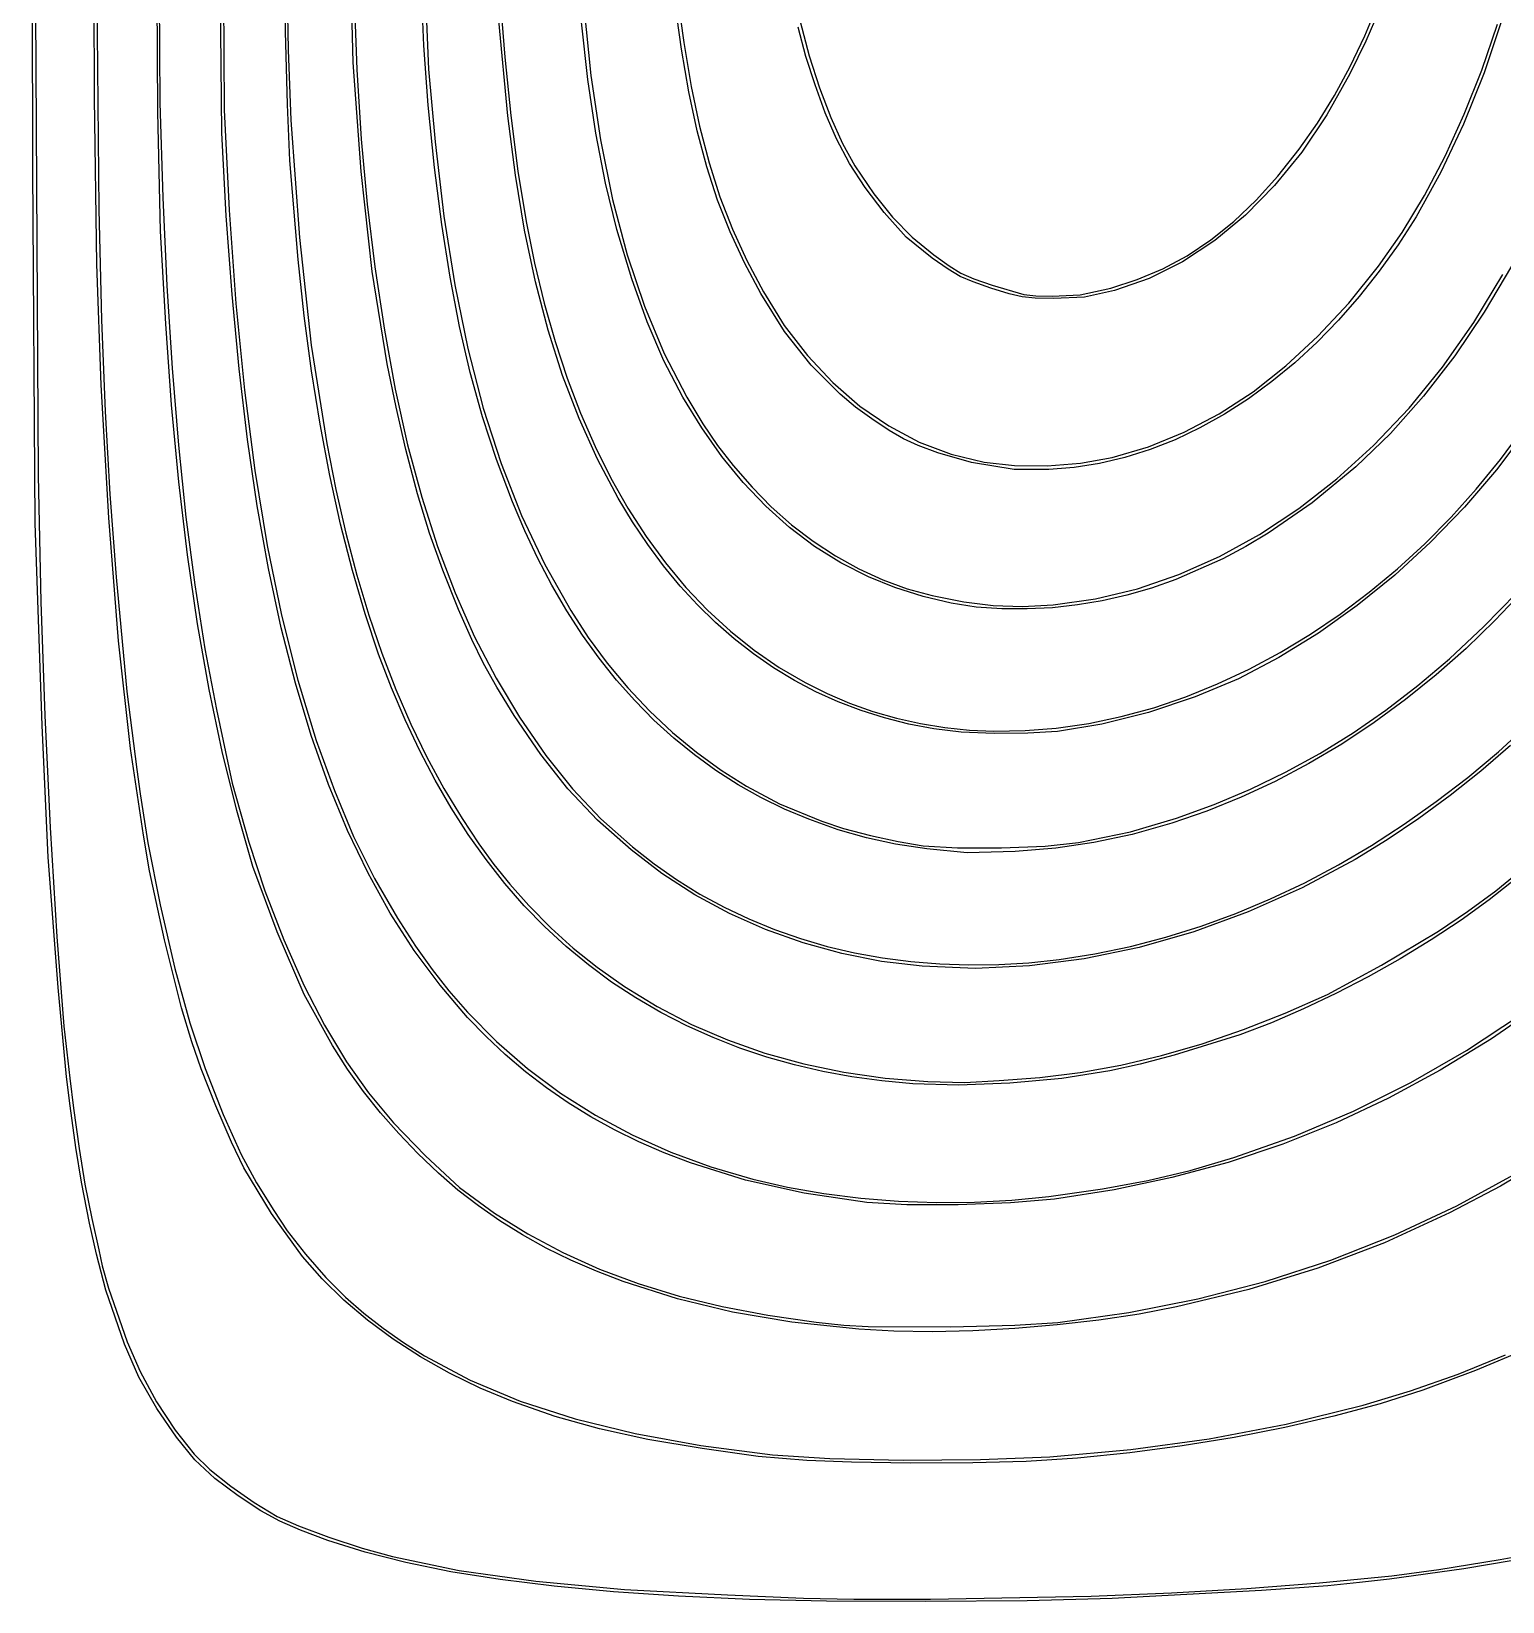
# Model space of a CAD drawing. Extents: x 5 to 548, y -19 to 520.
# Drawn here: x 280.2 to 456.5, y -15.8 to 172.4 of the extents above; entities that cross this region are included whole.
import ezdxf

# ---------------------------------------------------------------- set-up
doc = ezdxf.new("R2010")
doc.units = 0

msp = doc.modelspace()

# ---------------------------------------------------------------- linework, layer by layer
at = {"layer": 'Image'}
for p, q in [((280.369675, 155.862662), (280.205766, 237.110416)), ((310.670865, 172.356042), (310.467601, 200.742968)), ((287.7644, 164.375219), (287.631619, 196.755936)), ((295.410741, 194.26978), (295.601018, 163.818067)), ((303.127742, 192.582623), (303.32864, 162.990081)), ((287.957043, 188.754938), (288.289683, 151.022426)), ((295.358666, 162.715636), (295.185637, 188.452907)), ((303.027148, 160.230084), (302.771419, 188.012862)), ((310.796968, 181.410154), (310.978061, 170.162495)), ((318.765974, 168.648083), (318.543724, 177.177068)), ((318.88644, 177.136918), (319.216109, 167.823616)), ((327.229604, 170.687407), (326.91935, 178.631811)), ((327.38787, 177.630861), (327.800748, 167.865433)), ((357.582337, 176.928075), (358.392754, 171.048526)), ((336.40096, 176.238069), (336.932829, 169.292125)), ((346.406078, 175.373398), (347.254323, 167.097654)), ((358.114721, 170.260197), (357.309869, 175.962056)), ((440.027422, 171.839906), (441.624503, 175.683749)), ((280.708619, 174.858057), (281.034576, 119.138032)), ((337.295727, 162.238983), (336.211579, 173.661353)), ((346.911196, 166.604917), (346.153671, 173.499361)), ((372.335321, 173.548749), (373.442262, 169.459701)), ((441.702199, 174.780108), (440.130144, 171.204463)), ((454.044486, 167.724649), (455.923209, 173.237711)), ((456.504821, 174.018969), (454.313589, 167.425139)), ((310.88071, 163.603241), (310.670865, 172.356042)), ((373.042827, 169.382569), (372.087882, 172.895752)), ((438.284049, 168.182644), (440.027422, 171.839906)), ((310.978061, 170.162495), (311.307538, 161.748076)), ((327.773781, 163.542081), (327.229604, 170.687407)), ((359.004005, 165.119373), (358.114721, 170.260197)), ((358.392754, 171.048526), (359.283801, 165.772253)), ((374.1268, 165.968153), (373.042827, 169.382569)), ((373.442262, 169.459701), (374.677076, 165.608444)), ((440.130144, 171.204463), (438.226627, 167.305721)), ((319.71128, 155.574853), (318.765974, 168.648083)), ((319.216109, 167.823616), (319.728206, 159.454051)), ((327.800748, 167.865433), (328.60309, 159.126085)), ((336.932829, 169.292125), (337.654852, 162.292925)), ((436.390702, 164.703696), (438.284049, 168.182644)), ((451.948745, 162.443859), (454.044486, 167.724649)), ((347.869994, 160.163909), (346.911196, 166.604917)), ((347.254323, 167.097654), (348.399649, 159.390511)), ((359.283801, 165.772253), (360.284628, 160.998725)), ((375.348159, 162.61231), (374.1268, 165.968153)), ((374.677076, 165.608444), (376.016388, 162.074237)), ((438.226627, 167.305721), (435.481515, 162.390764)), ((454.313589, 167.425139), (451.857638, 161.245257)), ((288.057022, 144.480919), (287.7644, 164.375219)), ((295.601018, 163.818067), (295.959974, 152.454661)), ((360.004592, 160.448289), (359.004005, 165.119373)), ((434.343702, 161.394793), (436.390702, 164.703696)), ((295.695237, 148.431577), (295.358666, 162.715636)), ((303.32864, 162.990081), (303.922117, 150.965958)), ((311.188384, 156.915618), (310.88071, 163.603241)), ((328.533554, 156.072609), (327.773781, 163.542081)), ((338.215084, 155.156506), (337.295727, 162.238983)), ((337.654852, 162.292925), (338.524303, 155.607801)), ((376.691212, 159.501622), (375.348159, 162.61231)), ((376.016388, 162.074237), (377.436822, 158.93634)), ((435.481515, 162.390764), (432.47015, 157.913125)), ((449.648567, 157.424822), (451.948745, 162.443859)), ((303.561302, 150.284587), (303.027148, 160.230084)), ((311.307538, 161.748076), (312.330568, 147.661158)), ((349.030161, 154.17531), (347.869994, 160.163909)), ((361.143356, 156.155654), (360.004592, 160.448289)), ((360.284628, 160.998725), (361.424386, 156.627409)), ((432.139366, 158.247669), (434.343702, 161.394793)), ((451.857638, 161.245257), (449.139143, 155.48651)), ((319.728206, 159.454051), (320.439149, 151.683347)), ((328.60309, 159.126085), (329.653771, 150.248847)), ((348.399649, 159.390511), (349.847696, 152.227658)), ((378.265458, 156.555389), (376.691212, 159.501622)), ((377.436822, 158.93634), (378.915003, 156.274012)), ((429.585594, 155.020948), (432.139366, 158.247669)), ((312.174285, 145.05011), (311.188384, 156.915618)), ((361.424386, 156.627409), (362.732226, 152.557775)), ((380.144653, 153.648596), (378.265458, 156.555389)), ((378.915003, 156.274012), (381.16312, 152.92739)), ((432.47015, 157.913125), (429.213859, 153.892434)), ((447.156535, 152.697017), (449.648567, 157.424822)), ((280.659354, 113.448131), (280.369675, 155.862662)), ((321.065332, 143.592701), (319.71128, 155.574853)), ((329.396983, 149.225871), (328.533554, 156.072609)), ((339.320338, 148.547362), (338.215084, 155.156506)), ((338.524303, 155.607801), (339.498459, 149.604086)), ((362.447169, 152.150174), (361.143356, 156.155654)), ((426.982548, 152.142321), (429.585594, 155.020948)), ((449.139143, 155.48651), (446.16028, 150.156086)), ((295.959974, 152.454661), (296.44576, 141.874311)), ((350.391791, 148.638094), (349.030161, 154.17531)), ((362.732226, 152.557775), (364.237297, 148.689291)), ((382.402551, 150.656227), (380.144653, 153.648596)), ((381.16312, 152.92739), (383.409716, 150.118052)), ((429.213859, 153.892434), (425.733967, 150.348322)), ((444.48523, 148.289925), (447.156535, 152.697017)), ((288.289683, 151.022426), (288.601313, 137.809241)), ((303.922117, 150.965958), (304.72413, 139.784539)), ((320.439149, 151.683347), (321.365353, 144.166624)), ((349.847696, 152.227658), (351.604108, 145.584788)), ((363.942904, 148.340555), (362.447169, 152.150174)), ((385.03148, 147.695692), (382.402551, 150.656227)), ((424.316693, 149.601818), (426.982548, 152.142321)), ((304.249148, 140.855835), (303.561302, 150.284587)), ((330.383892, 142.908449), (329.396983, 149.225871)), ((329.653771, 150.248847), (330.953285, 142.008759)), ((339.498459, 149.604086), (340.503796, 144.61558)), ((364.237297, 148.689291), (365.968751, 144.921427)), ((383.409716, 150.118052), (385.770736, 147.714836)), ((421.574494, 147.389467), (424.316693, 149.601818)), ((425.733967, 150.348322), (422.051802, 147.300418)), ((446.16028, 150.156086), (444.011888, 146.807225)), ((296.30076, 137.322117), (295.695237, 148.431577)), ((312.330568, 147.661158), (313.756878, 134.762517)), ((340.623818, 142.368942), (339.320338, 148.547362)), ((352.153801, 142.729057), (350.391791, 148.638094)), ((365.657432, 144.635504), (363.942904, 148.340555)), ((388.172497, 145.1996), (385.03148, 147.695692)), ((385.770736, 147.714836), (388.362124, 145.586579)), ((422.051802, 147.300418), (418.18869, 144.768353)), ((418.742415, 145.495298), (421.574494, 147.389467)), ((441.647235, 144.233025), (444.48523, 148.289925)), ((444.011888, 146.807225), (441.74203, 143.624306)), ((312.910241, 138.280743), (312.174285, 145.05011)), ((351.604108, 145.584788), (353.674525, 139.437592)), ((365.968751, 144.921427), (367.955737, 141.153649)), ((390.071039, 143.870894), (388.172497, 145.1996)), ((388.362124, 145.586579), (390.192787, 144.268036)), ((415.806921, 143.90934), (418.742415, 145.495298)), ((288.566973, 130.008117), (288.057022, 144.480919)), ((322.849299, 132.54625), (321.065332, 143.592701)), ((321.365353, 144.166624), (322.523237, 136.559007)), ((340.503796, 144.61558), (341.661057, 139.819677)), ((367.617626, 140.943729), (365.657432, 144.635504)), ((391.528872, 143.00741), (390.071039, 143.870894)), ((390.192787, 144.268036), (391.613383, 143.410284)), ((391.613383, 143.410284), (393.160973, 142.736137)), ((412.754477, 142.621622), (415.806921, 143.90934)), ((418.18869, 144.768353), (414.165959, 142.771756)), ((438.086485, 139.814622), (441.647235, 144.233025)), ((441.74203, 143.624306), (439.359503, 140.613378)), ((453.08735, 137.500429), (456.566267, 143.233017)), ((457.595888, 144.24136), (454.339923, 138.717577)), ((296.44576, 141.874311), (297.064599, 132.010155)), ((331.514105, 137.026925), (330.383892, 142.908449)), ((330.953285, 142.008759), (332.51706, 134.35246)), ((342.137857, 136.578635), (340.623818, 142.368942)), ((354.001117, 137.551563), (352.153801, 142.729057)), ((367.955737, 141.153649), (370.447399, 137.143325)), ((393.068014, 142.343018), (391.528872, 143.00741)), ((395.210485, 141.61159), (393.068014, 142.343018)), ((393.160973, 142.736137), (395.372621, 141.968406)), ((397.414726, 140.91525), (395.209929, 141.61159)), ((395.209929, 141.61159), (395.210485, 141.61159)), ((395.372621, 141.968406), (399.158165, 140.858702)), ((405.902565, 140.801135), (409.571547, 141.622173)), ((410.004934, 141.330258), (406.426925, 140.510157)), ((409.571547, 141.622173), (412.754477, 142.621622)), ((409.571547, 141.622173), (409.571547, 141.622173)), ((414.165959, 142.771756), (410.004934, 141.330258)), ((305.095102, 131.927929), (304.249148, 140.855835)), ((304.72413, 139.784539), (305.74254, 129.39194)), ((341.661057, 139.819677), (342.9687, 135.218924)), ((353.674525, 139.437592), (356.064591, 133.761761)), ((370.481026, 136.399672), (367.617626, 140.943729)), ((398.961428, 140.549113), (397.414726, 140.91525)), ((400.507381, 140.404606), (398.961428, 140.549113)), ((399.158165, 140.858702), (400.603785, 140.698216)), ((402.709931, 140.373156), (400.507381, 140.404606)), ((400.603785, 140.698216), (402.53356, 140.657424)), ((402.53356, 140.657424), (405.902565, 140.801135)), ((406.426925, 140.510157), (402.709931, 140.373156)), ((434.391198, 135.830963), (438.086485, 139.814622)), ((439.359503, 140.613378), (436.873105, 137.780494)), ((288.601313, 137.809241), (289.036591, 126.829234)), ((313.794844, 131.686639), (312.910241, 138.280743)), ((356.015482, 132.897508), (354.001117, 137.551563)), ((436.873105, 137.780494), (434.291633, 135.131704)), ((449.331359, 132.148031), (453.08735, 137.500429)), ((454.339923, 138.717577), (450.820744, 133.509661)), ((297.010248, 127.607022), (296.30076, 137.322117)), ((322.523237, 136.559007), (323.816207, 129.487873)), ((332.807446, 131.48788), (331.514105, 137.026925)), ((343.874784, 131.133832), (342.137857, 136.578635)), ((370.447399, 137.143325), (373.217917, 133.514257)), ((373.659005, 132.376138), (370.481026, 136.399672)), ((430.567308, 132.28631), (434.391198, 135.830963)), ((313.756878, 134.762517), (315.605282, 122.975427)), ((332.51706, 134.35246), (334.360519, 127.226589)), ((342.9687, 135.218924), (344.425182, 130.815871)), ((356.064591, 133.761761), (358.779945, 128.532987)), ((434.291633, 135.131704), (431.623883, 132.673059)), ((297.064599, 132.010155), (297.822718, 122.795333)), ((306.103585, 123.484969), (305.095102, 131.927929)), ((323.909115, 127.325357), (322.849299, 132.54625)), ((358.27864, 128.558784), (356.015482, 132.897508)), ((373.217917, 133.514257), (376.244281, 130.284199)), ((377.142454, 128.883409), (373.659005, 132.376138)), ((426.62075, 129.184926), (430.567308, 132.28631)), ((431.623883, 132.673059), (428.878654, 130.41061)), ((445.319871, 127.214084), (449.331359, 132.148031)), ((450.820744, 133.509661), (447.064098, 128.658394)), ((289.468643, 114.095109), (288.566973, 130.008117)), ((314.820997, 125.302563), (313.794844, 131.686639)), ((334.283738, 126.197896), (332.807446, 131.48788)), ((345.84693, 125.99192), (343.874784, 131.133832)), ((344.425182, 130.815871), (346.028962, 126.613067)), ((376.244281, 130.284199), (379.503485, 127.470908)), ((428.878654, 130.41061), (426.064742, 128.350408)), ((305.74254, 129.39194), (306.985204, 119.734276)), ((323.816207, 129.487873), (325.30157, 122.826346)), ((360.543998, 124.846325), (358.27864, 128.558784)), ((358.779945, 128.532987), (360.68328, 125.342577)), ((378.995883, 127.339309), (377.142454, 128.883409)), ((422.557457, 126.531076), (426.62075, 129.184926)), ((426.064742, 128.350408), (423.190944, 126.498505)), ((447.064098, 128.658394), (443.095734, 124.204559)), ((289.036591, 126.829234), (289.615597, 116.930752)), ((297.882414, 118.392012), (297.010248, 127.607022)), ((325.084348, 122.280124), (323.909115, 127.325357)), ((335.962807, 121.063554), (334.283738, 126.197896)), ((334.360519, 127.226589), (336.499087, 120.577783)), ((346.028962, 126.613067), (347.778496, 122.61306)), ((380.922262, 125.931766), (378.995883, 127.339309)), ((379.503485, 127.470908), (382.97252, 125.092138)), ((418.383364, 124.329022), (422.557457, 126.531076)), ((423.190944, 126.498505), (420.266058, 124.86095)), ((441.074466, 122.736847), (445.319871, 127.214084)), ((315.981608, 119.16328), (314.820997, 125.302563)), ((348.066625, 121.110291), (345.84693, 125.99192)), ((362.956021, 121.42574), (360.543998, 124.846325)), ((360.68328, 125.342577), (362.427216, 122.742998)), ((383.025905, 124.539257), (380.922262, 125.931766)), ((382.97252, 125.092138), (386.628378, 123.165646)), ((384.722573, 123.564327), (383.025905, 124.539257)), ((414.104404, 122.583028), (418.383364, 124.329022)), ((420.266058, 124.86095), (417.298881, 123.443795)), ((443.095734, 124.204559), (438.941398, 120.188939)), ((459.306986, 124.488122), (455.798948, 119.825253)), ((456.271705, 121.065111), (459.015204, 124.764135)), ((297.822718, 122.795333), (298.726339, 114.162984)), ((307.279015, 115.511053), (306.103585, 123.484969)), ((315.605282, 122.975427), (316.693649, 117.474737)), ((325.30157, 122.826346), (326.98725, 116.551708)), ((347.778496, 122.61306), (349.672242, 118.8184)), ((362.427216, 122.742998), (364.295799, 120.340984)), ((386.497327, 122.758103), (384.722573, 123.564327)), ((388.835225, 121.871713), (386.497327, 122.758103)), ((386.628378, 123.165646), (390.448052, 121.709187)), ((409.726513, 121.297357), (414.104404, 122.583028)), ((417.298881, 123.443795), (414.29821, 122.253091)), ((436.661014, 118.739515), (441.074466, 122.736847)), ((326.491648, 116.935101), (325.084348, 122.280124)), ((337.864474, 115.991436), (335.962807, 121.063554)), ((336.499087, 120.577783), (338.948191, 114.35268)), ((350.546202, 116.446333), (348.066625, 121.110291)), ((365.515129, 118.296621), (362.956021, 121.42574)), ((392.89152, 120.713763), (388.835225, 121.871713)), ((390.448052, 121.709187), (394.408534, 120.740515)), ((397.996517, 119.854718), (392.89152, 120.713763)), ((394.408534, 120.740515), (398.017527, 120.331277)), ((401.958006, 120.294382), (405.953243, 120.619764)), ((408.231573, 120.57524), (405.183203, 120.100195)), ((405.953243, 120.619764), (409.726513, 121.297357)), ((411.272841, 121.294889), (408.231573, 120.57524)), ((409.726513, 121.297357), (409.726513, 121.297357)), ((414.29821, 122.253091), (411.272841, 121.294889)), ((453.380861, 117.530368), (456.271705, 121.065111)), ((281.034576, 119.138032), (281.328306, 103.995373)), ((306.985204, 119.734276), (308.45998, 110.757663)), ((317.269581, 113.303553), (315.981608, 119.16328)), ((349.672242, 118.8184), (351.708657, 115.231636)), ((364.295799, 120.340984), (366.573079, 117.743266)), ((402.136527, 119.875805), (397.996517, 119.854638)), ((397.996517, 119.854638), (397.996517, 119.854718)), ((398.017527, 120.331277), (401.958006, 120.294382)), ((405.183203, 120.100195), (402.136527, 119.875805)), ((432.101031, 115.184843), (436.661014, 118.739515)), ((438.941398, 120.188939), (433.714053, 115.871556)), ((455.798948, 119.825253), (451.986723, 115.368249)), ((289.615597, 116.930752), (290.358411, 106.962144)), ((298.921049, 109.653467), (297.882414, 118.392012)), ((316.693649, 117.474737), (317.894596, 112.223162)), ((327.914526, 112.259767), (326.491648, 116.935101)), ((368.221745, 115.458559), (365.515129, 118.296621)), ((366.573079, 117.743266), (368.864115, 115.407895)), ((450.352669, 114.166315), (453.380861, 117.530368)), ((308.62581, 107.990283), (307.279015, 115.511053)), ((326.98725, 116.551708), (328.88117, 110.64124)), ((339.328146, 112.521738), (337.864474, 115.991436)), ((352.268486, 113.586759), (350.546202, 116.446333)), ((351.708657, 115.231636), (353.8862, 111.855316)), ((371.07629, 112.911145), (368.221745, 115.458559)), ((368.864115, 115.407895), (371.310055, 113.252775)), ((427.412812, 112.081921), (432.101031, 115.184843)), ((433.714053, 115.871556), (428.437588, 112.222609)), ((451.986723, 115.368249), (447.908537, 111.150067)), ((281.502173, 89.177867), (280.659354, 113.448131)), ((290.660988, 99.34135), (289.468643, 114.095109)), ((298.726339, 114.162984), (299.781687, 106.046247)), ((318.67782, 107.758149), (317.269581, 113.303553)), ((338.948191, 114.35268), (341.723254, 108.49792)), ((354.078624, 110.876149), (352.268486, 113.586759)), ((374.079185, 110.653972), (371.07629, 112.911145)), ((371.310055, 113.252775), (373.891559, 111.289543)), ((447.197126, 110.979358), (450.352669, 114.166315)), ((317.894596, 112.223162), (319.210474, 107.211111)), ((329.50296, 107.799117), (327.914526, 112.259767)), ((340.900962, 109.188786), (339.328146, 112.521738)), ((353.8862, 111.855316), (356.203327, 108.691988)), ((373.891559, 111.289543), (376.589288, 109.529833)), ((422.614652, 109.439841), (427.412812, 112.081921)), ((428.437588, 112.222609), (425.7518, 110.63058)), ((447.908537, 111.150067), (443.602619, 107.203665)), ((300.129944, 101.367768), (298.921049, 109.653467)), ((308.45998, 110.757663), (310.174725, 102.408214)), ((328.88117, 110.64124), (330.991254, 105.072224)), ((342.581145, 105.994485), (340.900962, 109.188786)), ((355.976115, 108.314872), (354.078624, 110.876149)), ((377.230851, 108.68663), (374.079185, 110.653972)), ((376.589288, 109.529833), (379.383903, 107.985279)), ((423.018769, 109.183798), (417.364363, 106.69682)), ((417.724849, 107.267694), (422.614652, 109.439841)), ((425.7518, 110.63058), (423.018769, 109.183798)), ((443.924228, 107.975905), (447.197126, 110.979358)), ((310.14839, 100.906757), (308.62581, 107.990283)), ((320.199233, 102.561831), (318.67782, 107.758149)), ((331.406929, 103.098147), (329.50296, 107.799117)), ((341.723254, 108.49792), (344.839702, 102.960141)), ((357.960455, 105.903295), (355.976115, 108.314872)), ((356.203327, 108.691988), (358.658496, 105.744203)), ((380.531711, 107.00871), (377.230851, 108.68663)), ((379.383903, 107.985279), (382.256065, 106.667517)), ((412.761696, 105.574571), (417.724849, 107.267694)), ((440.54397, 105.162363), (443.924228, 107.975905)), ((290.358411, 106.962144), (291.647496, 93.260128)), ((299.781687, 106.046247), (300.994988, 98.378261)), ((319.210474, 107.211111), (320.643635, 102.428995)), ((344.366917, 102.940737), (342.581145, 105.994485)), ((360.031143, 103.641785), (357.960455, 105.903295)), ((358.658496, 105.744203), (361.250165, 103.014509)), ((383.692254, 105.739378), (380.531711, 107.00871)), ((382.256065, 106.667517), (385.186433, 105.588182)), ((387.100582, 104.654914), (383.692254, 105.739378)), ((385.186433, 105.588182), (388.15567, 104.758908)), ((407.74349, 104.369563), (412.761696, 105.574571)), ((414.447242, 105.667028), (411.512496, 104.813552)), ((417.364363, 106.69682), (414.447242, 105.667028)), ((443.602619, 107.203665), (439.107198, 103.562002)), ((281.328306, 103.995373), (281.798622, 90.402158)), ((330.991254, 105.072224), (333.325426, 99.821943)), ((362.187675, 101.530711), (360.031143, 103.641785)), ((390.452183, 103.840841), (387.100582, 104.654914)), ((388.15567, 104.758908), (391.954624, 103.993961)), ((393.442541, 103.38268), (390.452183, 103.840841)), ((391.954624, 103.993961), (395.496552, 103.56718)), ((395.496552, 103.56718), (399.001253, 103.461977)), ((399.001253, 103.461977), (402.688526, 103.661762)), ((405.5836, 103.634645), (402.586188, 103.308762)), ((402.688526, 103.661762), (407.74349, 104.369563)), ((402.688526, 103.661762), (402.688526, 103.661762)), ((408.558492, 104.136167), (405.5836, 103.634645)), ((411.512496, 104.813552), (408.558492, 104.136167)), ((439.107198, 103.562002), (434.460501, 100.258037)), ((437.06635, 102.54514), (440.54397, 105.162363)), ((454.287663, 101.043875), (458.196931, 105.066708)), ((458.952694, 105.286284), (455.621513, 101.773953)), ((310.174725, 102.408214), (312.1373, 94.632047)), ((321.826723, 97.749364), (320.199233, 102.561831)), ((320.643635, 102.428995), (322.19643, 97.867221)), ((332.981034, 99.503374), (331.406929, 103.098147)), ((346.2565, 100.029447), (344.366917, 102.940737)), ((344.839702, 102.960141), (346.939422, 99.743011)), ((361.250165, 103.014509), (363.97679, 100.505454)), ((396.517276, 103.183005), (393.442515, 103.38268)), ((393.442515, 103.38268), (393.442541, 103.38268)), ((399.564624, 103.158291), (396.517276, 103.183005)), ((402.586188, 103.308762), (399.564624, 103.158291)), ((433.501363, 100.130644), (437.06635, 102.54514)), ((455.621513, 101.773953), (452.164207, 98.435229)), ((301.512891, 93.511296), (300.129944, 101.367768)), ((311.851173, 94.244575), (310.14839, 100.906757)), ((333.325426, 99.821943), (335.891608, 94.867677)), ((348.248118, 97.262516), (346.2565, 100.029447)), ((346.939422, 99.743011), (349.228899, 96.656819)), ((364.429549, 99.57044), (362.187675, 101.530711)), ((363.97679, 100.505454), (366.836831, 98.219588)), ((434.460501, 100.258037), (429.700756, 97.324727)), ((429.859006, 97.925281), (433.501363, 100.130644)), ((450.160458, 97.199957), (454.287663, 101.043875)), ((292.079394, 86.431494), (290.660988, 99.34135)), ((300.994988, 98.378261), (302.372464, 91.092164)), ((322.19643, 97.867221), (323.871213, 93.5162)), ((334.393519, 96.612933), (332.981034, 99.503374)), ((366.756263, 97.761339), (364.429549, 99.57044)), ((366.836831, 98.219588), (369.828743, 96.15946)), ((426.149274, 95.935459), (429.859006, 97.925281)), ((452.164207, 98.435229), (448.590049, 95.277937)), ((323.375081, 93.713439), (321.826723, 97.749364)), ((335.977915, 93.791103), (334.393519, 96.612933)), ((350.339992, 94.64185), (348.248118, 97.262516)), ((349.228899, 96.656819), (351.689616, 93.720046)), ((369.167314, 96.103777), (366.756263, 97.761339)), ((371.6622, 94.59812), (369.167314, 96.103777)), ((369.828743, 96.15946), (372.950985, 94.327618)), ((429.700756, 97.324727), (424.866191, 94.79503)), ((446.367347, 93.984976), (450.160458, 97.199957)), ((313.738578, 87.987837), (311.851173, 94.244575)), ((312.1373, 94.632047), (314.35556, 87.375276)), ((335.891608, 94.867677), (338.697725, 90.186708)), ((352.530346, 92.169351), (350.339992, 94.64185)), ((374.240417, 93.244737), (371.6622, 94.59812)), ((372.950985, 94.327618), (375.567229, 93.022492)), ((418.567674, 92.628068), (422.382165, 94.167585)), ((424.866191, 94.79503), (419.687213, 92.61066)), ((422.382165, 94.167585), (426.149274, 95.935459)), ((448.590049, 95.277937), (444.908307, 92.309904)), ((291.647496, 93.260128), (292.828294, 83.916171)), ((303.073682, 86.060432), (301.512891, 93.511296)), ((325.017804, 89.852858), (323.375081, 93.713439)), ((323.871213, 93.5162), (325.670334, 89.36634)), ((338.067753, 90.402158), (335.977915, 93.791103)), ((351.689616, 93.720046), (354.303059, 90.951175)), ((376.901464, 92.043995), (374.240417, 93.244737)), ((375.567229, 93.022492), (378.273384, 91.874723)), ((419.687213, 92.61066), (414.110938, 90.762587)), ((414.715797, 91.323314), (418.567674, 92.628068)), ((444.908307, 92.309904), (441.128252, 89.538955)), ((442.526109, 91.026483), (446.367347, 93.984976)), ((281.798622, 90.402158), (282.446837, 76.970362)), ((302.372464, 91.092164), (304.266451, 82.290639)), ((341.246545, 85.707532), (338.067753, 90.402158)), ((354.817402, 89.846923), (352.530346, 92.169351)), ((354.303059, 90.951175), (357.050711, 88.368688)), ((379.644838, 90.996261), (376.901464, 92.043995)), ((378.273384, 91.874723), (381.054392, 90.888187)), ((382.470037, 90.101904), (379.644838, 90.996261)), ((381.054392, 90.888187), (383.895196, 90.06676)), ((414.110938, 90.762587), (408.494113, 89.354587)), ((410.836532, 90.25973), (414.715797, 91.323314)), ((438.618646, 88.313891), (442.526109, 91.026483)), ((282.225156, 73.42818), (281.502173, 89.177867)), ((326.756373, 86.165834), (325.017804, 89.852858)), ((325.670334, 89.36634), (327.596145, 85.408051)), ((338.697725, 90.186708), (341.854482, 85.587526)), ((357.199382, 87.67647), (354.817402, 89.846923)), ((385.376557, 89.36129), (382.470037, 90.101904)), ((383.895196, 90.06676), (386.780737, 89.414316)), ((388.363897, 88.774788), (385.376557, 89.36129)), ((386.780737, 89.414316), (389.695958, 88.934733)), ((391.63408, 88.405761), (388.363897, 88.774788)), ((388.363897, 88.774788), (388.363897, 88.774788)), ((389.695958, 88.934733), (392.625802, 88.631885)), ((392.625802, 88.631885), (395.55521, 88.509649)), ((395.55521, 88.509649), (399.307212, 88.60266)), ((399.307212, 88.60266), (403.035818, 88.881706)), ((403.193483, 88.49044), (399.625271, 88.252532)), ((403.035818, 88.881706), (406.939873, 89.443725)), ((403.035818, 88.881706), (403.035818, 88.881706)), ((408.494113, 89.354587), (403.193483, 88.49044)), ((406.939873, 89.443725), (410.836532, 90.25973)), ((441.128252, 89.538955), (437.259156, 86.972918)), ((456.028537, 86.051491), (459.611271, 89.313743)), ((315.815024, 82.120644), (313.738578, 87.987837)), ((314.35556, 87.375276), (316.518849, 81.382374)), ((357.050711, 88.368688), (359.914056, 85.991069)), ((359.674509, 85.659895), (357.199382, 87.67647)), ((395.580005, 88.227991), (391.63408, 88.405761)), ((399.625271, 88.252532), (395.580005, 88.227991)), ((437.259156, 86.972918), (433.310287, 84.619616)), ((434.626859, 85.836613), (438.618646, 88.313891)), ((457.481731, 86.800354), (453.910578, 83.708738)), ((293.659243, 76.050198), (292.079394, 86.431494)), ((304.816106, 78.991558), (303.073682, 86.060432)), ((328.592269, 82.650581), (326.756373, 86.165834)), ((327.596145, 85.408051), (329.650999, 81.631743)), ((344.516613, 81.596959), (341.246545, 85.707532)), ((341.854482, 85.587526), (345.044516, 81.598959)), ((362.241006, 83.799101), (359.674509, 85.659895)), ((359.914056, 85.991069), (362.874579, 83.8368)), ((430.53265, 83.584063), (434.626859, 85.836613)), ((452.353287, 82.967238), (456.028537, 86.051491)), ((292.828294, 83.916171), (293.256759, 81.018167)), ((364.897094, 82.095992), (362.241006, 83.799101)), ((362.874579, 83.8368), (365.913765, 81.924363)), ((426.317921, 81.545654), (430.53265, 83.584063)), ((433.310287, 84.619616), (429.290918, 82.486878)), ((448.591993, 80.064595), (452.353287, 82.967238)), ((453.910578, 83.708738), (450.251974, 80.788844)), ((293.256759, 81.018167), (294.164756, 75.132074)), ((304.266451, 82.290639), (306.269401, 75.222185)), ((318.084929, 76.627094), (315.815024, 82.120644)), ((316.518849, 81.382374), (318.830558, 75.907984)), ((330.526972, 79.305315), (328.592269, 82.650581)), ((329.650999, 81.631743), (331.837247, 78.027823)), ((348.063372, 77.856912), (344.516613, 81.596959)), ((345.044516, 81.598959), (348.445509, 78.016922)), ((367.640998, 80.552471), (364.897094, 82.095992)), ((365.913765, 81.924363), (369.854652, 79.804025)), ((421.964572, 79.7108), (426.317921, 81.545654)), ((429.290918, 82.486878), (425.210318, 80.582527)), ((332.561962, 76.128249), (330.526972, 79.305315)), ((370.470938, 79.170442), (367.640998, 80.552471)), ((369.854652, 79.804025), (374.950544, 77.719981)), ((373.385139, 77.951808), (370.470938, 79.170442)), ((417.454507, 78.068913), (421.964572, 79.7108)), ((425.210318, 80.582527), (421.077757, 78.914392)), ((444.75113, 77.347174), (448.591993, 80.064595)), ((450.251974, 80.788844), (446.515465, 78.048611)), ((306.743957, 72.281054), (304.816106, 78.991558)), ((331.837247, 78.027823), (333.82034, 75.023801)), ((352.072237, 74.273867), (348.063372, 77.856912)), ((348.445509, 78.016922), (352.235141, 74.637324)), ((376.900558, 76.703617), (373.385139, 77.951808)), ((374.950544, 77.719981), (377.547314, 76.861845)), ((411.935881, 76.44103), (417.454507, 78.068913)), ((416.902507, 77.490296), (412.126902, 76.147656)), ((421.077757, 78.914392), (416.902507, 77.490296)), ((440.83717, 74.818587), (444.75113, 77.347174)), ((446.515465, 78.048611), (442.710597, 75.495979)), ((282.446837, 76.970362), (283.264637, 63.864665)), ((294.379094, 71.772181), (293.659243, 76.050198)), ((320.552713, 71.491288), (318.084929, 76.627094)), ((318.830558, 75.907984), (321.337868, 70.848983)), ((334.698721, 73.117599), (332.561962, 76.128249)), ((380.287736, 75.729582), (376.900558, 76.703617)), ((377.547314, 76.861845), (380.761266, 76.008152)), ((383.754461, 74.977371), (380.287736, 75.729582)), ((380.761266, 76.008152), (384.105855, 75.276513)), ((384.105855, 75.276513), (387.094533, 74.784538)), ((405.72451, 75.174878), (411.935881, 76.44103)), ((412.126902, 76.147656), (407.557925, 75.163014)), ((442.710597, 75.495979), (438.846915, 73.138885)), ((283.401383, 57.780027), (282.225156, 73.42818)), ((294.164756, 75.132074), (295.646397, 67.703447)), ((306.269401, 75.222185), (308.200809, 69.374033)), ((333.82034, 75.023801), (335.630355, 72.530103)), ((355.780494, 71.438203), (352.072237, 74.273867)), ((352.235141, 74.637324), (354.837752, 72.601882)), ((387.508526, 74.394649), (383.754461, 74.977371)), ((387.094533, 74.784538), (391.203246, 74.525977)), ((392.346, 73.911586), (387.508526, 74.394649)), ((387.508526, 74.394649), (387.508526, 74.394649)), ((391.203246, 74.525977), (396.470234, 74.521447)), ((398.134524, 74.104401), (392.346, 73.911586)), ((396.470234, 74.521447), (401.706866, 74.746048)), ((402.969243, 74.49554), (398.134524, 74.104401)), ((401.706866, 74.746048), (405.72451, 75.174878)), ((407.557925, 75.163014), (402.969243, 74.49554)), ((405.72451, 75.174878), (405.72451, 75.174878)), ((436.856586, 72.482448), (440.83717, 74.818587)), ((455.717349, 69.386204), (462.328692, 74.798095)), ((296.163868, 63.505014), (294.379094, 71.772181)), ((309.671214, 64.446662), (306.743957, 72.281054)), ((336.938728, 70.271579), (334.698721, 73.117599)), ((335.630355, 72.530103), (337.544739, 70.186358)), ((354.837752, 72.601882), (357.539291, 70.720301)), ((438.846915, 73.138885), (432.504852, 69.742776)), ((432.815852, 70.342367), (436.856586, 72.482448)), ((460.78222, 72.946308), (454.93888, 68.297881)), ((323.222794, 66.697325), (320.552713, 71.491288)), ((321.337868, 70.848983), (324.087955, 66.102247)), ((339.283464, 67.588403), (336.938728, 70.271579)), ((337.544739, 70.186358), (339.840936, 67.632198)), ((359.720531, 68.896868), (355.780494, 71.438203)), ((357.539291, 70.720301), (360.335546, 68.993689)), ((432.504852, 69.742776), (426.055751, 66.84356)), ((428.721441, 68.401958), (432.815852, 70.342367)), ((308.200809, 69.374033), (310.463597, 63.505451)), ((363.86964, 66.658932), (359.720531, 68.896868)), ((360.335546, 68.993689), (363.222307, 67.423157)), ((424.579826, 66.664833), (428.721441, 68.401958)), ((454.93888, 68.297881), (451.555215, 65.869816)), ((452.310026, 66.883661), (455.717349, 69.386204)), ((295.646397, 67.703447), (297.413892, 60.066694)), ((326.09959, 62.229306), (323.222794, 66.697325)), ((324.087955, 66.102247), (326.252658, 62.745156)), ((341.734411, 65.066287), (339.283464, 67.588403)), ((339.840936, 67.632198), (342.516011, 64.886352)), ((363.222307, 67.423157), (366.195364, 66.009814)), ((368.205116, 64.733467), (363.86964, 66.658932)), ((366.195364, 66.009814), (369.250505, 64.754771)), ((426.055751, 66.84356), (419.532526, 64.449357)), ((420.39748, 65.134603), (424.579826, 66.664833)), ((451.555215, 65.869816), (447.980798, 63.509394)), ((448.844528, 64.527661), (452.310026, 66.883661)), ((312.885749, 56.935505), (309.671214, 64.446662)), ((344.293048, 62.703443), (341.734411, 65.066287)), ((342.516011, 64.886352), (345.153633, 62.491476)), ((372.704252, 63.129544), (368.205116, 64.733467)), ((369.250505, 64.754771), (372.383521, 63.659135)), ((419.532526, 64.449357), (412.968092, 62.568288)), ((416.180877, 63.814882), (420.39748, 65.134603)), ((442.007174, 60.453185), (448.844528, 64.527661)), ((283.264637, 63.864665), (284.107301, 53.160233)), ((298.181628, 55.350203), (296.163868, 63.505014)), ((310.463597, 63.505451), (312.895295, 58.009743)), ((329.187521, 58.071329), (326.09959, 62.229306)), ((326.252658, 62.745156), (328.238435, 59.931335)), ((346.960855, 60.498088), (344.293048, 62.703443)), ((345.153633, 62.491476), (347.998906, 60.239863)), ((372.383521, 63.659135), (375.5902, 62.724018)), ((377.344341, 61.856237), (372.704252, 63.129544)), ((375.5902, 62.724018), (378.866332, 61.950529)), ((412.968092, 62.568288), (406.395363, 61.208473)), ((407.67079, 61.821413), (411.936489, 62.709281)), ((411.936489, 62.709281), (416.180877, 63.814882)), ((447.980798, 63.509394), (444.260557, 61.240916)), ((349.739315, 58.448435), (346.960855, 60.498088)), ((347.998906, 60.239863), (351.29693, 57.923801)), ((382.102677, 60.922615), (377.344341, 61.856237)), ((378.866332, 61.950529), (382.207707, 61.339777)), ((386.956553, 60.337751), (382.102677, 60.922615)), ((382.207707, 61.339777), (385.610113, 60.892872)), ((385.610113, 60.892872), (389.069341, 60.610924)), ((393.356679, 60.085084), (386.956553, 60.337751)), ((386.956553, 60.337751), (386.956553, 60.337751)), ((389.069341, 60.610924), (392.58118, 60.495042)), ((392.58118, 60.495042), (396.141418, 60.546335)), ((399.847254, 60.378032), (393.356679, 60.085084)), ((396.141418, 60.546335), (399.745846, 60.765915)), ((399.745846, 60.765915), (403.390253, 61.154889)), ((406.395363, 61.208473), (399.847254, 60.378032)), ((403.390253, 61.154889), (407.67079, 61.821413)), ((403.390253, 61.154889), (403.390253, 61.154889)), ((435.532484, 56.952808), (442.007174, 60.453185)), ((444.260557, 61.240916), (440.43942, 59.088683)), ((297.413892, 60.066694), (299.17945, 53.556224)), ((328.238435, 59.931335), (330.249603, 57.386887)), ((352.629906, 56.5527), (349.739315, 58.448435)), ((440.43942, 59.088683), (436.562317, 57.076997)), ((284.408125, 47.093282), (283.401383, 57.780027)), ((316.283486, 50.837594), (312.885749, 56.935505)), ((312.895295, 58.009743), (315.333433, 53.280211)), ((332.491005, 54.207495), (329.187521, 58.071329)), ((330.249603, 57.386887), (332.490476, 54.837917)), ((351.29693, 57.923801), (355.213218, 55.505386)), ((355.63411, 54.809096), (352.629906, 56.5527)), ((430.471527, 54.705421), (435.532484, 56.952808)), ((436.562317, 57.076997), (432.674176, 55.23016)), ((299.431306, 51.295442), (298.181628, 55.350203)), ((332.490476, 54.837917), (335.965557, 51.322945)), ((355.213218, 55.505386), (359.328956, 53.364943)), ((358.753408, 53.215838), (355.63411, 54.809096)), ((425.477351, 52.738792), (430.471527, 54.705421)), ((432.674176, 55.23016), (428.819925, 53.572472)), ((460.696836, 55.466107), (455.189493, 51.657576)), ((284.107301, 53.160233), (284.830108, 46.93223)), ((299.17945, 53.556224), (301.019912, 48.078023)), ((315.333433, 53.280211), (317.9709, 48.883183)), ((334.698214, 51.916181), (332.491005, 54.207495)), ((361.911169, 51.796335), (358.753408, 53.215838)), ((359.328956, 53.364943), (363.634047, 51.505635)), ((420.53724, 51.04959), (425.477351, 52.738792)), ((428.819925, 53.572472), (425.044493, 52.128235)), ((452.205182, 50.25736), (458.668352, 54.523641)), ((300.571723, 48.043676), (299.431306, 51.295442)), ((318.103587, 48.02357), (316.283486, 50.837594)), ((337.006044, 49.747375), (334.698214, 51.916181)), ((335.965557, 51.322945), (339.682488, 48.089363)), ((365.105869, 50.54094), (361.911169, 51.796335)), ((363.634047, 51.505635), (368.118399, 49.930623)), ((415.638475, 49.634482), (420.53724, 51.04959)), ((425.044493, 52.128235), (417.175216, 49.666889)), ((455.189493, 51.657576), (449.063703, 47.896256)), ((339.415303, 47.700703), (337.006044, 49.747375)), ((368.351844, 49.445965), (365.105869, 50.54094)), ((368.118399, 49.930623), (372.771918, 48.643071)), ((371.663428, 48.507726), (368.351844, 49.445965)), ((410.76834, 48.490137), (415.638475, 49.634482)), ((417.175216, 49.666889), (413.099143, 48.601791)), ((445.535786, 46.412102), (452.205182, 50.25736)), ((284.83458, 43.620233), (284.408125, 47.093282)), ((302.323311, 43.624241), (300.571723, 48.043676)), ((301.019912, 48.078023), (303.171799, 42.571601)), ((317.9709, 48.883183), (320.593372, 45.161161)), ((320.024076, 45.340174), (318.103587, 48.02357)), ((341.926796, 45.77579), (339.415303, 47.700703)), ((339.682488, 48.089363), (343.634422, 45.141182)), ((375.054956, 47.722534), (371.663428, 48.507726)), ((372.771918, 48.643071), (377.584509, 47.646138)), ((378.540763, 47.086705), (375.054956, 47.722534)), ((377.584509, 47.646138), (382.546078, 46.942989)), ((382.135184, 46.596552), (378.540763, 47.086705)), ((401.063089, 47.000407), (405.914117, 47.613223)), ((409.4505, 47.792143), (403.713023, 46.90063)), ((405.914117, 47.613223), (410.76834, 48.490137)), ((413.099143, 48.601791), (409.4505, 47.792143)), ((449.063703, 47.896256), (442.870418, 44.54214)), ((284.830108, 46.93223), (285.263151, 43.34422)), ((322.059627, 42.767911), (320.024076, 45.340174)), ((344.54133, 43.972264), (341.926796, 45.77579)), ((385.852554, 46.248389), (382.135184, 46.596552)), ((382.546078, 46.942989), (387.646533, 46.536784)), ((385.852554, 46.248381), (385.852554, 46.248389)), ((391.332024, 46.090671), (385.852554, 46.248381)), ((387.646533, 46.536784), (392.062529, 46.41452)), ((397.479522, 46.320781), (391.332024, 46.090671)), ((392.062529, 46.41452), (396.202539, 46.648359)), ((396.202539, 46.648359), (401.063089, 47.000407)), ((396.202539, 46.648359), (396.202539, 46.648359)), ((403.713023, 46.90063), (397.479522, 46.320781)), ((438.662548, 42.989339), (445.535786, 46.412102)), ((285.539111, 38.61845), (284.83458, 43.620233)), ((285.263151, 43.34422), (285.946516, 38.514231)), ((304.183851, 39.258603), (302.323311, 43.624241)), ((320.593372, 45.161161), (323.60824, 41.586871)), ((343.634422, 45.141182), (347.814508, 42.482413)), ((347.259711, 42.289751), (344.54133, 43.972264)), ((442.870418, 44.54214), (436.583445, 41.585611)), ((303.171799, 42.571601), (305.332045, 37.761997)), ((324.224916, 40.287284), (322.059627, 42.767911)), ((323.60824, 41.586871), (327.422891, 37.633037)), ((350.082746, 40.727876), (347.259711, 42.289751)), ((347.814508, 42.482413), (352.215899, 40.117066)), ((436.583445, 41.585611), (430.17659, 39.017047)), ((431.587853, 39.990544), (438.662548, 42.989339)), ((326.534617, 37.878799), (324.224916, 40.287284)), ((353.011242, 39.286267), (350.082746, 40.727876)), ((352.215899, 40.117066), (356.831746, 38.049151)), ((424.314085, 37.41719), (431.587853, 39.990544)), ((286.214433, 34.47844), (285.539111, 38.61845)), ((285.946516, 38.514231), (286.62787, 34.236241)), ((305.651123, 36.168226), (304.183851, 39.258603)), ((305.332045, 37.761997), (307.197585, 34.374248)), ((329.003404, 35.522961), (326.534617, 37.878799)), ((356.046005, 37.96455), (353.011242, 39.286267)), ((359.187841, 36.762351), (356.046005, 37.96455)), ((356.831746, 38.049151), (361.655201, 36.282678)), ((430.17659, 39.017047), (423.623657, 36.826831)), ((463.360424, 38.256712), (456.299547, 33.985509)), ((308.996455, 30.695962), (305.651123, 36.168226)), ((327.422891, 37.633037), (331.528376, 33.812819)), ((365.795959, 34.715013), (359.187841, 36.762351)), ((361.655201, 36.282678), (366.679415, 34.821657)), ((414.030664, 34.650859), (419.093707, 35.867205)), ((423.623657, 36.826831), (416.898453, 35.005341)), ((419.093707, 35.867205), (424.314085, 37.41719)), ((287.163942, 29.544232), (286.214433, 34.47844)), ((286.62787, 34.236241), (287.444665, 30.096231)), ((307.197585, 34.374248), (309.248182, 31.06225)), ((331.32856, 33.510145), (329.003404, 35.522961)), ((372.842048, 33.141263), (365.795959, 34.715013)), ((366.679415, 34.821657), (370.845263, 33.877367)), ((370.845263, 33.877367), (375.171542, 33.123859)), ((408.564942, 33.65024), (414.030664, 34.650859)), ((416.898453, 35.005341), (409.974783, 33.542959)), ((456.299547, 33.985509), (450.153288, 30.769595)), ((451.056338, 31.636285), (458.299275, 35.581014)), ((333.784171, 31.606491), (331.32856, 33.510145)), ((331.528376, 33.812819), (335.702857, 30.75589)), ((380.332559, 32.038112), (372.842048, 33.141263)), ((375.171542, 33.123859), (379.616078, 32.563601)), ((379.616078, 32.563601), (384.136697, 32.199061)), ((385.142502, 31.755637), (380.33248, 32.038112)), ((380.33248, 32.038112), (380.332559, 32.038112)), ((384.136697, 32.199061), (388.691225, 32.032706)), ((388.691225, 32.032706), (393.237489, 32.067005)), ((393.237489, 32.067005), (397.733314, 32.304424)), ((402.826453, 32.430065), (397.564619, 31.972092)), ((397.733314, 32.304424), (402.136527, 32.747432)), ((402.136527, 32.747432), (408.564942, 33.65024)), ((402.136527, 32.747432), (402.136527, 32.747432)), ((409.974783, 33.542959), (402.826453, 32.430065)), ((312.709669, 25.54588), (308.996455, 30.695962)), ((309.248182, 31.06225), (310.869532, 28.633121)), ((336.367756, 29.813456), (333.784171, 31.606491)), ((335.702857, 30.75589), (339.69695, 28.263049)), ((391.278259, 31.740456), (385.142502, 31.755637)), ((397.564619, 31.972092), (391.278259, 31.740456)), ((450.153288, 30.769595), (442.361093, 27.196179)), ((443.609478, 28.153441), (451.056338, 31.636285)), ((287.993965, 25.818242), (287.163942, 29.544232)), ((287.444665, 30.096231), (288.272412, 26.370241)), ((310.869532, 28.633121), (313.060347, 25.83546)), ((339.07683, 28.132496), (336.367756, 29.813456)), ((339.69695, 28.263049), (343.88738, 26.029543)), ((288.272412, 26.370241), (288.692335, 24.444995)), ((341.908909, 26.565067), (339.07683, 28.132496)), ((344.861508, 25.112625), (341.908909, 26.565067)), ((442.361093, 27.196179), (434.393415, 24.154809)), ((435.956531, 25.131702), (443.609478, 28.153441)), ((289.114772, 21.536667), (287.993965, 25.818242)), ((315.05295, 22.873828), (312.709669, 25.54588)), ((313.060347, 25.83546), (315.499685, 23.055866)), ((343.88738, 26.029543), (348.293923, 24.048674)), ((347.932146, 23.776626), (344.861508, 25.112625)), ((428.095329, 22.570288), (435.956531, 25.131702)), ((288.692335, 24.444995), (289.459818, 21.768971)), ((317.64896, 20.328277), (315.05295, 22.873828)), ((315.499685, 23.055866), (317.866603, 20.68094)), ((351.118336, 22.558526), (347.932146, 23.776626)), ((348.293923, 24.048674), (352.936359, 22.313747)), ((434.393415, 24.154809), (426.130978, 21.604391)), ((291.373378, 15.054265), (289.114772, 21.536667)), ((289.459818, 21.768971), (291.677887, 15.330251)), ((357.631812, 20.472839), (351.118336, 22.558526)), ((352.936359, 22.313747), (357.834463, 20.818067)), ((357.834463, 20.818067), (363.008014, 19.554936)), ((426.130978, 21.604391), (417.454507, 19.503836)), ((420.023705, 20.468418), (428.095329, 22.570288)), ((320.485571, 17.917605), (317.64896, 20.328277)), ((317.866603, 20.68094), (320.065766, 18.762526)), ((364.23648, 18.879778), (357.631812, 20.472839)), ((363.008014, 19.554936), (368.476789, 18.517658)), ((371.344127, 17.695953), (364.23648, 18.879778)), ((403.240526, 17.640193), (411.739493, 18.825313)), ((411.739493, 18.825313), (420.023705, 20.468418)), ((417.454507, 19.503836), (412.96762, 18.658121)), ((320.065766, 18.762526), (322.373795, 16.951459)), ((323.550653, 15.650188), (320.485571, 17.917605)), ((322.373795, 16.951459), (324.795868, 15.245827)), ((368.476789, 18.517658), (374.260565, 17.699539)), ((379.36654, 16.837977), (371.344127, 17.695953)), ((374.260565, 17.699539), (377.574407, 17.333478)), ((377.574407, 17.333478), (380.494887, 17.148631)), ((380.494887, 17.148631), (390.40653, 17.140925)), ((390.40653, 17.140925), (398.080658, 17.313764)), ((403.155902, 17.363753), (398.072267, 16.931984)), ((398.080658, 17.313764), (403.240526, 17.640193)), ((408.161219, 17.941946), (403.155902, 17.363753)), ((403.240526, 17.640193), (403.240526, 17.640193)), ((412.96762, 18.658121), (408.161219, 17.941946)), ((293.062651, 11.109802), (291.373378, 15.054265)), ((291.677887, 15.330251), (293.243919, 11.759935)), ((326.832076, 13.534403), (323.550653, 15.650188)), ((324.795868, 15.245827), (327.337162, 13.643719)), ((383.557452, 16.599635), (379.36654, 16.837977)), ((379.36654, 16.837977), (379.36654, 16.837977)), ((388.152444, 16.541483), (383.557452, 16.599635)), ((393.030915, 16.65508), (388.152444, 16.541483)), ((398.072267, 16.931984), (393.030915, 16.65508)), ((330.31771, 11.578627), (326.832076, 13.534403)), ((327.337162, 13.643719), (332.798123, 10.742428)), ((451.215679, 11.460035), (456.872935, 13.752036)), ((459.399241, 14.465238), (453.302778, 11.881058)), ((293.243919, 11.759935), (295.214078, 8.144812)), ((333.995427, 9.791237), (330.31771, 11.578627)), ((445.512095, 9.448938), (451.215679, 11.460035)), ((453.302778, 11.881058), (446.986467, 9.544377)), ((295.250816, 7.326271), (293.062651, 11.109802)), ((332.798123, 10.742428), (338.798098, 8.232293)), ((337.853097, 8.18061), (333.995427, 9.791237)), ((439.810474, 7.742196), (445.512095, 9.448938)), ((446.986467, 9.544377), (441.842544, 7.911045)), ((295.214078, 8.144812), (297.428792, 4.752097)), ((342.963057, 6.38944), (337.853097, 8.18061)), ((338.798098, 8.232293), (345.378509, 6.098021)), ((430.594127, 5.476876), (439.810474, 7.742196)), ((441.842544, 7.911045), (436.30128, 6.409265)), ((297.580004, 3.900412), (295.250816, 7.326271)), ((348.290953, 4.892415), (342.963057, 6.38944)), ((345.378509, 6.098021), (352.580775, 4.324321)), ((436.30128, 6.409265), (430.446727, 5.054124)), ((297.428792, 4.752097), (299.728486, 1.849006)), ((299.810679, 1.196932), (297.580004, 3.900412)), ((354.086292, 3.627588), (348.290953, 4.892415)), ((352.580775, 4.324321), (360.446317, 2.8959)), ((424.362941, 3.860707), (418.133972, 2.844102)), ((421.37694, 3.708046), (430.594127, 5.476876)), ((430.446727, 5.054124), (424.362941, 3.860707)), ((360.598583, 2.533006), (354.086292, 3.627588)), ((360.446317, 2.8959), (369.016556, 1.797466)), ((367.296237, 1.602991), (360.598583, 2.533006)), ((402.274533, 1.550081), (411.992534, 2.408262)), ((411.843875, 2.019394), (405.576703, 1.401671)), ((418.133972, 2.844102), (411.843875, 2.019394)), ((411.992534, 2.408262), (421.37694, 3.708046)), ((299.728486, 1.849006), (301.608644, 0.033803)), ((302.196452, -1.056488), (299.810679, 1.196932)), ((301.608644, 0.033803), (304.113592, -1.975005)), ((373.156566, 1.109656), (367.296237, 1.602991)), ((369.016556, 1.797466), (375.915491, 1.344289)), ((378.49297, 0.886859), (373.156566, 1.109656)), ((373.156566, 1.109656), (373.156566, 1.109656)), ((375.915491, 1.344289), (384.694554, 1.145037)), ((385.587412, 0.791614), (378.49297, 0.886859)), ((384.694554, 1.145037), (393.949112, 1.210153)), ((393.031417, 0.82948), (385.587412, 0.791614)), ((399.416508, 1.006019), (393.031417, 0.82948)), ((393.949112, 1.210153), (402.274533, 1.550081)), ((405.576703, 1.401671), (399.416508, 1.006019)), ((402.274533, 1.550081), (402.274533, 1.550081)), ((304.990936, -3.132165), (302.196452, -1.056488)), ((304.113592, -1.975005), (306.913021, -3.930563)), ((307.717868, -4.907251), (304.990936, -3.132165)), ((306.913021, -3.930563), (309.676622, -5.586014)), ((309.990701, -6.175459), (307.717868, -4.907251)), ((309.676622, -5.586014), (312.217523, -6.726111)), ((312.453072, -7.256054), (309.990701, -6.175459)), ((312.217523, -6.726111), (315.839282, -8.076448)), ((315.748616, -8.468302), (312.453072, -7.256054)), ((320.206514, -9.884668), (315.748616, -8.468302)), ((315.839282, -8.076448), (319.829708, -9.38798)), ((319.829708, -9.38798), (323.476609, -10.411664)), ((325.098025, -11.136232), (320.206514, -9.884668)), ((323.476609, -10.411664), (331.484935, -12.06945)), ((330.471428, -12.229775), (325.098025, -11.136232)), ((448.897225, -11.947417), (456.225825, -10.760335)), ((462.58046, -10.077205), (451.897601, -11.86146)), ((456.225825, -10.760335), (463.625445, -9.424033)), ((336.375001, -13.172082), (330.471428, -12.229775)), ((331.484935, -12.06945), (340.668783, -13.367221)), ((342.857022, -13.969935), (336.375001, -13.172082)), ((434.586604, -13.55325), (443.260477, -12.707583)), ((442.984464, -13.098822), (439.396481, -13.519006)), ((451.897601, -11.86146), (442.984464, -13.098822)), ((443.260477, -12.707583), (448.897225, -11.947417)), ((340.668783, -13.367221), (351.296033, -14.335617)), ((349.96577, -14.630117), (342.857022, -13.969935)), ((357.749523, -15.159412), (349.96577, -14.630117)), ((351.296033, -14.335617), (363.634567, -15.005275)), ((363.634567, -15.005275), (372.742546, -15.390111)), ((407.242529, -15.170083), (416.865954, -14.764783)), ((427.640926, -14.467487), (409.726513, -15.441387)), ((416.865954, -14.764783), (425.884538, -14.232411)), ((425.884538, -14.232411), (434.586604, -13.55325)), ((435.583596, -13.906163), (427.640926, -14.467487)), ((439.396481, -13.519006), (435.583596, -13.906163)), ((366.256558, -15.564603), (357.749523, -15.159412)), ((375.494067, -15.762241), (366.256558, -15.564603)), ((366.256558, -15.564603), (366.256558, -15.564603)), ((372.742546, -15.390111), (378.77471, -15.516439)), ((387.357777, -15.803221), (375.494067, -15.762241)), ((378.77471, -15.516439), (387.981842, -15.512656)), ((399.538366, -15.694087), (387.357777, -15.803221)), ((387.981842, -15.512656), (407.242529, -15.170083)), ((409.726513, -15.441387), (399.538366, -15.694087)), ((407.242529, -15.170083), (407.242529, -15.170083))]:
    msp.add_line(p, q, dxfattribs=at)

doc.saveas('drawing.dxf')
